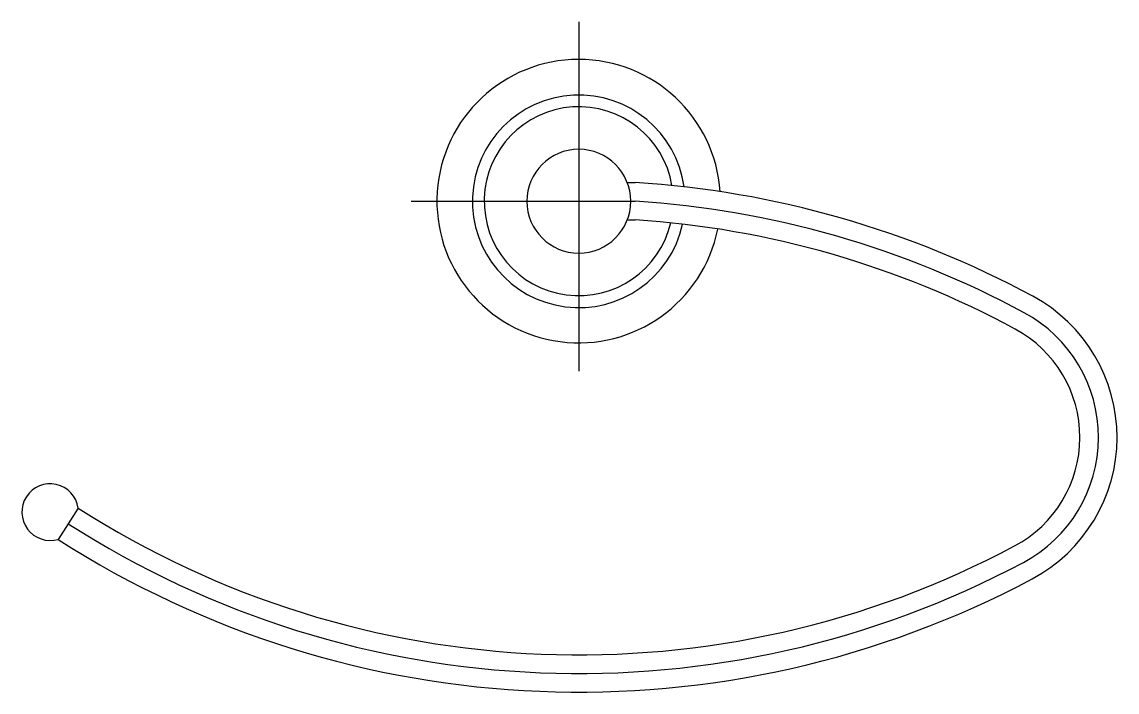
# Model space of a CAD drawing. Extents: x 9.999 to 10.232, y 0.033 to 0.175.
import ezdxf

# ---------------------------------------------------------------- set-up
doc = ezdxf.new("R2010")
doc.units = 0
doc.header["$LTSCALE"] = 0.2
doc.header["$MEASUREMENT"] = 0
doc.linetypes.add('AXES', pattern=[0.54, 0.3, -0.08, 0.08, -0.08])
doc.linetypes.add('CONTINU', pattern=[0])
doc.layers.get('0').update_dxf_attribs({"linetype": 'CONTINUOUS'})
doc.layers.add('DECA_EIXOS', color=5, linetype='AXES')

msp = doc.modelspace()

# ---------------------------------------------------------------- linework, layer by layer
at = {"linetype": 'CONTINU'}
for points in [[(10.14774, 0.13907, 15.095865), (10.14722, 0.13113)], [(10.14006, 0.14009, 11.296305), (10.13974, 0.13215)], [(10.13748, 0.14037, 10.022988), (10.13722, 0.13243)], [(10.11766, 0.14809, 1), (10.11766, 0.12598)], [(10.11766, 0.12598, 1), (10.11766, 0.14809)], [(10.21425, 0.11681, 0.108566), (10.12968, 0.14101)], [(10.21238, 0.11332, 0.108251), (10.12969, 0.13704)], [(10.2105, 0.10983, 0.107927), (10.12969, 0.13307)], [(10.2141, 0.05668, 0.598516), (10.21425, 0.11681)], [(10.21225, 0.06018, 0.598455), (10.21238, 0.11332)], [(10.21038, 0.06368, 0.598799), (10.2105, 0.10983)], [(10.01119, 0.07174, 2.665958), (10.00689, 0.06508)], [(10.01119, 0.07174, 0.271593), (10.21038, 0.06368)], [(10.00904, 0.06841, 0.27161), (10.21225, 0.06018)], [(10.00689, 0.06508, 0.271626), (10.2141, 0.05668)]]:
    msp.add_lwpolyline(points, format="xyb", dxfattribs=at)
for points in [[(10.12797, 0.14101), (10.12968, 0.14101)], [(10.12797, 0.13307), (10.12969, 0.13307)], [(10.01119, 0.07174), (10.00689, 0.06508)]]:
    msp.add_lwpolyline(points, dxfattribs=at)
at = {"layer": 'DECA_EIXOS'}
for points in [[(10.11766, 0.17521), (10.11766, 0.10085)], [(10.08203, 0.13704), (10.12969, 0.13704)]]:
    msp.add_lwpolyline(points, dxfattribs=at)

doc.saveas('drawing.dxf')
